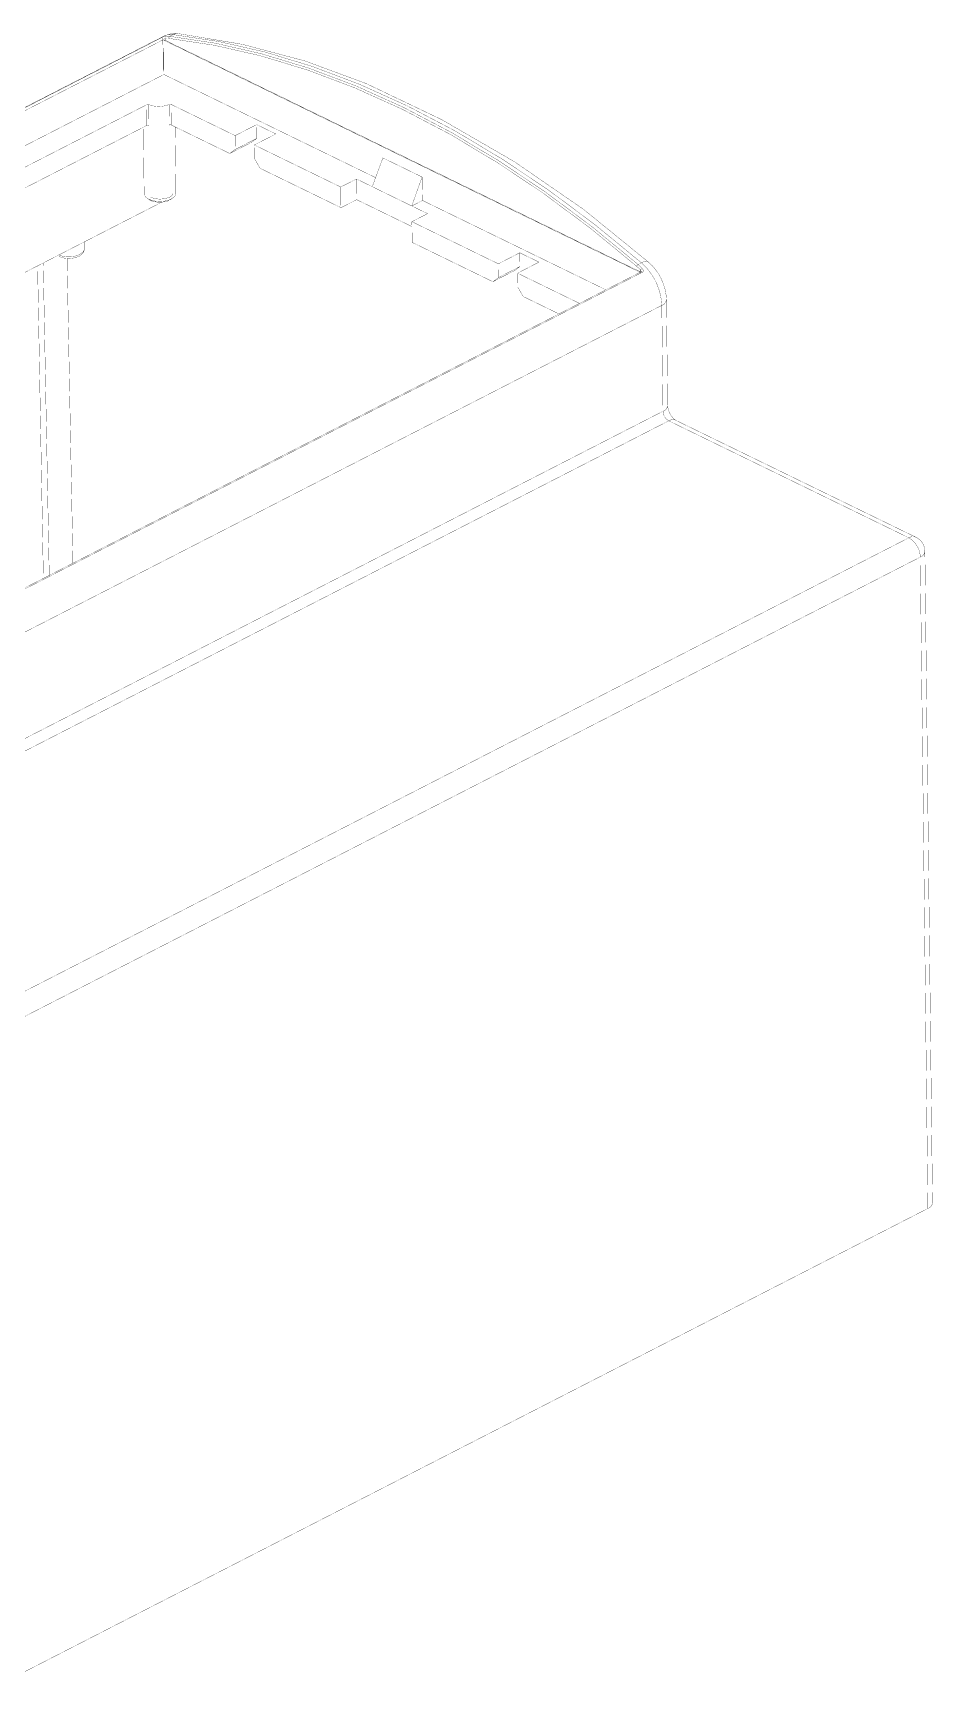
# Model space of a CAD drawing. Header units: inches. Extents: x 0 to 35.2, y -0.7 to 15.9.
# Drawn here: x 19.232 to 21.087, y 1.143 to 4.585 of the extents above; entities that cross this region are included whole.
import ezdxf

# ---------------------------------------------------------------- set-up
doc = ezdxf.new("R2010")
doc.units = ezdxf.units.IN
doc.header["$MEASUREMENT"] = 0
doc.layers.add('Dimensions', color=6, linetype='Continuous')

msp = doc.modelspace()

# ---------------------------------------------------------------- linework, layer by layer
at = {"layer": 'Dimensions', "const_width": 0.0005}
for points in [[(17.5182, 3.5615), (19.5008, 4.5787)], [(19.5133, 4.5784), (19.5203, 4.5819)], [(19.5133, 4.5784), (19.6075, 4.5642)], [(19.5203, 4.5819), (19.6144, 4.5677)], [(17.5362, 3.5699), (19.4957, 4.5752)], [(17.5448, 3.5683), (19.4992, 4.571)], [(19.4992, 4.571), (19.5001, 4.4991)], [(19.5007, 4.5706), (20.4834, 4.0917)], [(19.5007, 4.5706), (19.5015, 4.4996)], [(19.5013, 4.5723), (19.5023, 4.573)], [(19.5023, 4.573), (19.5031, 4.5736)], [(19.5031, 4.5736), (19.5038, 4.5742)], [(19.5038, 4.5742), (19.5039, 4.5702)], [(19.5039, 4.5702), (20.4845, 4.0923)], [(19.5117, 4.5741), (19.6057, 4.5599)], [(19.6057, 4.5599), (19.7012, 4.5381)], [(19.6075, 4.5642), (19.7031, 4.5423)], [(19.6144, 4.5677), (19.71, 4.5459)], [(19.71, 4.5459), (19.8068, 4.5165)], [(19.7012, 4.5381), (19.7978, 4.5088)], [(19.7031, 4.5423), (19.7998, 4.5129)], [(19.7978, 4.5088), (19.8952, 4.472)], [(19.7998, 4.5129), (19.8974, 4.4761)], [(19.8068, 4.5165), (19.9043, 4.4796)], [(18.89, 4.1861), (19.5001, 4.4991)], [(19.5015, 4.4996), (19.9379, 4.2869)], [(19.8974, 4.4761), (19.9953, 4.4319)], [(19.9043, 4.4796), (20.0023, 4.4354)], [(19.8952, 4.472), (19.993, 4.4279)], [(18.966, 4.1809), (19.4657, 4.4372)], [(19.4657, 4.4372), (19.4662, 4.3946)], [(19.4701, 4.4374), (19.4706, 4.3948)], [(19.5121, 4.4378), (19.5126, 4.3952)], [(19.5165, 4.4378), (19.6482, 4.3736)], [(19.5165, 4.4378), (19.517, 4.3952)], [(19.993, 4.4279), (20.091, 4.3766)], [(19.9953, 4.4319), (20.0934, 4.3805)], [(20.0023, 4.4354), (20.1003, 4.3841)], [(18.9755, 4.1429), (19.4662, 4.3946)], [(19.4589, 4.3909), (19.4605, 4.2538)], [(19.517, 4.3952), (19.6371, 4.3367)], [(19.5245, 4.3915), (19.5261, 4.2546)], [(19.6482, 4.3736), (19.6926, 4.3963)], [(19.6482, 4.3736), (19.6486, 4.3452)], [(19.6878, 4.3543), (19.7322, 4.377)], [(19.6926, 4.3963), (19.6931, 4.368)], [(19.6926, 4.3963), (19.7322, 4.377)], [(20.091, 4.3766), (20.1886, 4.3183)], [(20.0934, 4.3805), (20.1912, 4.3222)], [(20.1003, 4.3841), (20.1981, 4.3258)], [(19.6371, 4.3367), (19.6817, 4.3596)], [(19.6371, 4.3367), (19.6486, 4.3452)], [(19.6486, 4.3452), (19.6931, 4.368)], [(19.6817, 4.3596), (19.6931, 4.368)], [(19.6878, 4.3543), (19.866, 4.2675)], [(19.6878, 4.3543), (19.6882, 4.3259)], [(19.6882, 4.3259), (19.7, 4.306)], [(19.7, 4.306), (19.8665, 4.2249)], [(19.931, 4.2682), (19.9529, 4.3276)], [(19.9529, 4.3276), (20.0337, 4.2882)], [(20.1886, 4.3183), (20.2856, 4.2533)], [(20.1912, 4.3222), (20.2883, 4.2571)], [(20.1981, 4.3258), (20.2953, 4.2607)], [(19.866, 4.2675), (19.8984, 4.2841)], [(19.866, 4.2675), (19.8665, 4.2249)], [(19.8984, 4.2841), (19.931, 4.2682)], [(19.8984, 4.2841), (19.8989, 4.2414)], [(19.931, 4.2682), (20.0125, 4.2284)], [(20.0125, 4.2284), (20.0337, 4.2882)], [(20.0337, 4.2882), (20.0346, 4.2398)], [(18.8942, 3.9271), (19.4971, 4.2364)], [(19.4681, 4.2435), (19.4726, 4.2407)], [(19.4726, 4.2407), (19.4728, 4.2406)], [(19.5143, 4.2411), (19.5188, 4.2441)], [(19.5166, 4.2428), (19.5237, 4.2482)], [(19.5237, 4.2482), (19.5261, 4.2546)], [(19.5261, 4.2546), (19.5261, 4.2546)], [(19.8665, 4.2249), (19.8989, 4.2414)], [(19.8989, 4.2414), (20.0129, 4.1859)], [(20.0125, 4.2284), (20.0346, 4.2398)], [(20.0346, 4.2398), (20.4128, 4.0555)], [(20.2856, 4.2533), (20.3817, 4.1818)], [(20.2883, 4.2571), (20.3845, 4.1855)], [(20.2953, 4.2607), (20.3914, 4.189)], [(20.0125, 4.2284), (20.0451, 4.2126)], [(20.0128, 4.196), (20.0451, 4.2126)], [(20.0128, 4.196), (20.191, 4.1091)], [(20.0128, 4.196), (20.0133, 4.1533)], [(20.3817, 4.1818), (20.4764, 4.104)], [(20.3845, 4.1855), (20.4794, 4.1076)], [(20.3914, 4.189), (20.4863, 4.1111)], [(19.3278, 4.1283), (19.3346, 4.1335)], [(19.3346, 4.1335), (19.337, 4.1394)], [(19.3369, 4.1542), (19.337, 4.1394)], [(20.0133, 4.1533), (20.1798, 4.0722)], [(20.191, 4.1091), (20.2353, 4.1319)], [(20.2353, 4.1319), (20.2749, 4.1126)], [(20.2353, 4.1319), (20.2358, 4.1036)], [(19.2408, 4.1049), (19.2527, 3.4603)], [(19.2524, 4.1108), (19.2648, 3.4665)], [(19.3015, 4.1205), (19.3137, 3.4916)], [(20.191, 4.1091), (20.1913, 4.0807)], [(20.1913, 4.0807), (20.2358, 4.1036)], [(20.2244, 4.0951), (20.2358, 4.1036)], [(20.2306, 4.0898), (20.2749, 4.1126)], [(20.4794, 4.1076), (20.4863, 4.1111)], [(20.4844, 4.0963), (20.4845, 4.0923)], [(18.5259, 3.0874), (20.4853, 4.0926)], [(18.5285, 3.0863), (20.488, 4.0916)], [(20.1798, 4.0722), (20.2244, 4.0951)], [(20.1798, 4.0722), (20.1913, 4.0807)], [(20.2306, 4.0898), (20.3584, 4.0275)], [(20.2306, 4.0898), (20.2309, 4.0614)], [(20.2309, 4.0614), (20.2427, 4.0415)], [(20.4845, 4.0923), (20.4846, 4.0923)], [(20.2427, 4.0415), (20.316, 4.0058)], [(20.5377, 4.035), (20.5402, 3.8168)], [(18.5456, 3.0062), (20.5282, 4.0233)], [(20.5282, 4.0233), (20.5307, 3.805)], [(18.5482, 2.7879), (20.5307, 3.805)], [(20.5572, 3.7862), (21.0524, 3.545)], [(18.56, 2.7681), (20.5425, 3.7852)], [(20.5425, 3.7852), (21.0377, 3.5439)], [(19.0551, 2.5268), (21.0377, 3.5439)], [(21.0708, 3.5159), (21.0865, 2.1721)], [(19.0787, 2.487), (21.0613, 3.5041)], [(21.0613, 3.5041), (21.077, 2.1604)], [(19.0944, 1.1433), (21.077, 2.1604)]]:
    msp.add_lwpolyline(points, dxfattribs=at)
for points in [[(19.4995, 4.5769, -0.014367), (19.5016, 4.5776)], [(19.5008, 4.5787, -0.150292), (19.5203, 4.5819)], [(19.501, 4.5784, -0.008968), (19.5068, 4.5809)], [(19.5016, 4.5776, -0.041106), (19.5051, 4.5784)], [(19.5038, 4.5742, -0.189301), (19.5039, 4.5771)], [(19.5039, 4.5771, -0.157103), (19.5051, 4.5784)], [(19.5051, 4.5784, -0.05433), (19.5133, 4.5784)], [(19.5068, 4.5809, -0.073686), (19.5187, 4.584)], [(19.5117, 4.5741, -0.324183), (19.5133, 4.5784)], [(19.5187, 4.584, -0.037207), (19.5311, 4.584)], [(19.5203, 4.5819, -0.149597), (19.5311, 4.584)], [(19.5311, 4.584, -0.07054), (19.9182, 4.4811)], [(19.4957, 4.5752, -0.008457), (19.4975, 4.576)], [(19.4957, 4.5752, -0.243518), (19.4976, 4.5745)], [(19.4975, 4.576, -0.013573), (19.4995, 4.5769)], [(19.4976, 4.5745, -0.070936), (19.4984, 4.5735)], [(19.4984, 4.5735, -0.138329), (19.4992, 4.571)], [(19.5013, 4.5723, -0.028342), (19.4992, 4.571)], [(19.5007, 4.5706, -0.14275), (19.5039, 4.5702)], [(19.5038, 4.5742, -0.05433), (19.5117, 4.5741)], [(19.5001, 4.4991, -0.081248), (19.5015, 4.4996)], [(19.9182, 4.4811, -0.079096), (20.5012, 4.1122)], [(19.4657, 4.4372, -0.197948), (19.4701, 4.4374)], [(19.5121, 4.4378, -0.183961), (19.4701, 4.4374)], [(19.5121, 4.4378, -0.198), (19.5165, 4.4378)], [(19.4662, 4.3946, -0.197948), (19.4706, 4.3948)], [(19.5126, 4.3952, -0.198), (19.517, 4.3952)], [(19.4704, 4.2423, -0.242771), (19.4605, 4.2538)], [(19.5166, 4.2428, -0.210792), (19.4704, 4.2423)], [(19.4866, 4.2365, -0.087796), (19.4711, 4.2406)], [(19.4992, 4.2431, -0.136366), (19.474, 4.2465)], [(19.504, 4.2373, -0.078268), (19.4866, 4.2365)], [(19.5112, 4.2462, -0.073628), (19.4992, 4.2431)], [(19.5119, 4.2394, -0.02058), (19.504, 4.2373)], [(19.5194, 4.2558, -0.38625), (19.5112, 4.2462)], [(19.335, 4.1325, -0.045952), (19.3322, 4.1289)], [(19.3366, 4.1366, -0.100649), (19.335, 4.1325)], [(19.3366, 4.141, -0.059535), (19.3366, 4.1366)], [(19.3278, 4.1283, -0.204469), (19.2845, 4.1273)], [(19.3002, 4.1204, -0.090743), (19.2851, 4.1243)], [(19.3167, 4.1215, -0.083094), (19.3002, 4.1204)], [(19.324, 4.1239, -0.024714), (19.3167, 4.1215)], [(19.3322, 4.1289, -0.146338), (19.324, 4.1239)], [(20.4764, 4.104, -0.186175), (20.4794, 4.1076)], [(20.4764, 4.104, -0.027549), (20.4844, 4.0963)], [(20.4794, 4.1076, -0.027549), (20.4877, 4.0995)], [(20.4844, 4.0963, -0.06535), (20.4855, 4.0977)], [(20.4844, 4.0963, -0.079487), (20.4853, 4.0939)], [(20.4855, 4.0977, -0.055128), (20.487, 4.0991)], [(20.4863, 4.1111, -0.298768), (20.5012, 4.1122)], [(20.4863, 4.1111, -0.203639), (20.5282, 4.0233)], [(20.487, 4.0991, -0.017207), (20.4877, 4.0995)], [(20.4877, 4.0995, -0.122656), (20.4897, 4.0961)], [(20.4897, 4.0961, -0.36502), (20.488, 4.0916)], [(20.5012, 4.1122, -0.122873), (20.531, 4.0689)], [(20.4845, 4.0909, -0.268495), (20.4853, 4.0926)], [(20.4852, 4.0916, -0.169482), (20.4845, 4.0909)], [(20.4854, 4.0927, -0.092835), (20.4852, 4.0916)], [(20.4853, 4.0926, -0.16573), (20.4861, 4.0928)], [(20.4853, 4.0939, -0.05634), (20.4854, 4.0927)], [(20.4861, 4.0928, -0.111525), (20.4871, 4.0924)], [(20.4871, 4.0924, -0.072597), (20.488, 4.0916)], [(20.531, 4.0689, -0.089523), (20.5377, 4.035)], [(20.5377, 4.035, -0.288498), (20.5282, 4.0233)], [(20.5402, 3.8168, -0.288587), (20.5307, 3.805)], [(20.5425, 3.7852, -0.259456), (20.5307, 3.805)], [(20.5487, 3.7943, -0.145813), (20.5402, 3.8168)], [(20.5425, 3.7852, -0.242393), (20.5572, 3.7862)], [(20.5572, 3.7862, -0.110829), (20.5487, 3.7943)], [(21.0377, 3.5439, -0.242393), (21.0524, 3.545)], [(21.0524, 3.545, -0.283672), (21.0708, 3.5159)], [(21.0377, 3.5439, -0.259456), (21.0613, 3.5041)], [(21.0708, 3.5159, -0.288587), (21.0613, 3.5041)], [(21.0865, 2.1721, -0.301607), (21.077, 2.1604)]]:
    msp.add_lwpolyline(points, format="xyb", dxfattribs=at)
at = {"layer": 'Dimensions', "const_width": 0.00025}
for points in [[(19.5007, 4.5787, 1), (19.5009, 4.5787, 1)], [(19.5007, 4.5787, 1), (19.5009, 4.5787, 1)], [(19.5009, 4.5784, 1), (19.5012, 4.5784, 1)], [(19.5015, 4.5776, 1), (19.5017, 4.5776, 1)], [(19.5015, 4.5776, 1), (19.5017, 4.5776, 1)], [(19.5038, 4.5771, 1), (19.5041, 4.5771, 1)], [(19.5038, 4.5771, 1), (19.5041, 4.5771, 1)], [(19.505, 4.5784, 1), (19.5052, 4.5784, 1)], [(19.505, 4.5784, 1), (19.5052, 4.5784, 1)], [(19.505, 4.5784, 1), (19.5052, 4.5784, 1)], [(19.5067, 4.5809, 1), (19.5069, 4.5809, 1)], [(19.5067, 4.5809, 1), (19.5069, 4.5809, 1)], [(19.5132, 4.5784, 1), (19.5135, 4.5784, 1)], [(19.5132, 4.5784, 1), (19.5135, 4.5784, 1)], [(19.5132, 4.5784, 1), (19.5135, 4.5784, 1)], [(19.5132, 4.5784, 1), (19.5135, 4.5784, 1)], [(19.5185, 4.584, 1), (19.5188, 4.584, 1)], [(19.5185, 4.584, 1), (19.5188, 4.584, 1)], [(19.5201, 4.5819, 1), (19.5204, 4.5819, 1)], [(19.5201, 4.5819, 1), (19.5204, 4.5819, 1)], [(19.5201, 4.5819, 1), (19.5204, 4.5819, 1)], [(19.5201, 4.5819, 1), (19.5204, 4.5819, 1)], [(19.531, 4.584, 1), (19.5312, 4.584, 1)], [(19.531, 4.584, 1), (19.5312, 4.584, 1)], [(19.5309, 4.584, 1), (19.5312, 4.584, 1)], [(19.4955, 4.5752, 1), (19.4958, 4.5752, 1)], [(19.4955, 4.5752, 1), (19.4958, 4.5752, 1)], [(19.4955, 4.5752, 1), (19.4958, 4.5752, 1)], [(19.4974, 4.576, 1), (19.4976, 4.576, 1)], [(19.4974, 4.576, 1), (19.4976, 4.576, 1)], [(19.4974, 4.5745, 1), (19.4977, 4.5745, 1)], [(19.4974, 4.5745, 1), (19.4977, 4.5745, 1)], [(19.4983, 4.5735, 1), (19.4985, 4.5735, 1)], [(19.4983, 4.5735, 1), (19.4985, 4.5735, 1)], [(19.4991, 4.571, 1), (19.4994, 4.571, 1)], [(19.4991, 4.571, 1), (19.4994, 4.571, 1)], [(19.4991, 4.571, 1), (19.4994, 4.571, 1)], [(19.4991, 4.571, 1), (19.4994, 4.571, 1)], [(19.4994, 4.5769, 1), (19.4997, 4.5769, 1)], [(19.4994, 4.5769, 1), (19.4997, 4.5769, 1)], [(19.5006, 4.5706, 1), (19.5008, 4.5706, 1)], [(19.5006, 4.5706, 1), (19.5008, 4.5706, 1)], [(19.5006, 4.5706, 1), (19.5008, 4.5706, 1)], [(19.5012, 4.5723, 1), (19.5014, 4.5723, 1)], [(19.5012, 4.5723, 1), (19.5014, 4.5723, 1)], [(19.5021, 4.573, 1), (19.5024, 4.573, 1)], [(19.5021, 4.573, 1), (19.5024, 4.573, 1)], [(19.503, 4.5736, 1), (19.5032, 4.5736, 1)], [(19.503, 4.5736, 1), (19.5032, 4.5736, 1)], [(19.5037, 4.5742, 1), (19.504, 4.5742, 1)], [(19.5037, 4.5742, 1), (19.504, 4.5742, 1)], [(19.5037, 4.5742, 1), (19.504, 4.5742, 1)], [(19.5037, 4.5742, 1), (19.504, 4.5742, 1)], [(19.5038, 4.5702, 1), (19.504, 4.5702, 1)], [(19.5038, 4.5702, 1), (19.504, 4.5702, 1)], [(19.5038, 4.5702, 1), (19.504, 4.5702, 1)], [(19.5116, 4.5741, 1), (19.5119, 4.5741, 1)], [(19.5116, 4.5741, 1), (19.5119, 4.5741, 1)], [(19.5116, 4.5741, 1), (19.5119, 4.5741, 1)], [(19.6056, 4.5599, 1), (19.6059, 4.5599, 1)], [(19.6056, 4.5599, 1), (19.6059, 4.5599, 1)], [(19.6073, 4.5642, 1), (19.6076, 4.5642, 1)], [(19.6073, 4.5642, 1), (19.6076, 4.5642, 1)], [(19.6143, 4.5677, 1), (19.6145, 4.5677, 1)], [(19.6143, 4.5677, 1), (19.6145, 4.5677, 1)], [(19.7099, 4.5459, 1), (19.7101, 4.5459, 1)], [(19.7099, 4.5459, 1), (19.7101, 4.5459, 1)], [(19.7011, 4.5381, 1), (19.7013, 4.5381, 1)], [(19.7011, 4.5381, 1), (19.7013, 4.5381, 1)], [(19.703, 4.5423, 1), (19.7032, 4.5423, 1)], [(19.703, 4.5423, 1), (19.7032, 4.5423, 1)], [(19.7977, 4.5088, 1), (19.798, 4.5088, 1)], [(19.7977, 4.5088, 1), (19.798, 4.5088, 1)], [(19.7997, 4.5129, 1), (19.8, 4.5129, 1)], [(19.7997, 4.5129, 1), (19.8, 4.5129, 1)], [(19.8066, 4.5165, 1), (19.8069, 4.5165, 1)], [(19.8066, 4.5165, 1), (19.8069, 4.5165, 1)], [(19.4999, 4.4991, 1), (19.5002, 4.4991, 1)], [(19.4999, 4.4991, 1), (19.5002, 4.4991, 1)], [(19.4999, 4.4991, 1), (19.5002, 4.4991, 1)], [(19.5014, 4.4996, 1), (19.5017, 4.4996, 1)], [(19.5014, 4.4996, 1), (19.5017, 4.4996, 1)], [(19.5014, 4.4996, 1), (19.5017, 4.4996, 1)], [(19.8972, 4.4761, 1), (19.8975, 4.4761, 1)], [(19.8972, 4.4761, 1), (19.8975, 4.4761, 1)], [(19.9042, 4.4796, 1), (19.9044, 4.4796, 1)], [(19.9042, 4.4796, 1), (19.9044, 4.4796, 1)], [(19.9181, 4.4811, 1), (19.9183, 4.4811, 1)], [(19.9181, 4.4811, 1), (19.9183, 4.4811, 1)], [(19.8951, 4.472, 1), (19.8953, 4.472, 1)], [(19.8951, 4.472, 1), (19.8953, 4.472, 1)], [(19.4656, 4.4372, 1), (19.4658, 4.4372, 1)], [(19.4656, 4.4372, 1), (19.4658, 4.4372, 1)], [(19.4656, 4.4372, 1), (19.4658, 4.4372, 1)], [(19.47, 4.4374, 1), (19.4703, 4.4374, 1)], [(19.47, 4.4374, 1), (19.4703, 4.4374, 1)], [(19.47, 4.4374, 1), (19.4703, 4.4374, 1)], [(19.512, 4.4378, 1), (19.5122, 4.4378, 1)], [(19.512, 4.4378, 1), (19.5122, 4.4378, 1)], [(19.512, 4.4378, 1), (19.5122, 4.4378, 1)], [(19.5164, 4.4378, 1), (19.5167, 4.4378, 1)], [(19.5164, 4.4378, 1), (19.5167, 4.4378, 1)], [(19.5164, 4.4378, 1), (19.5167, 4.4378, 1)], [(19.9929, 4.4279, 1), (19.9932, 4.4279, 1)], [(19.9929, 4.4279, 1), (19.9932, 4.4279, 1)], [(19.9952, 4.4319, 1), (19.9955, 4.4319, 1)], [(19.9952, 4.4319, 1), (19.9955, 4.4319, 1)], [(20.0021, 4.4354, 1), (20.0024, 4.4354, 1)], [(20.0021, 4.4354, 1), (20.0024, 4.4354, 1)], [(19.4588, 4.3909, 1), (19.459, 4.3909, 1)], [(19.4661, 4.3946, 1), (19.4663, 4.3946, 1)], [(19.4661, 4.3946, 1), (19.4663, 4.3946, 1)], [(19.4661, 4.3946, 1), (19.4663, 4.3946, 1)], [(19.4705, 4.3948, 1), (19.4708, 4.3948, 1)], [(19.4705, 4.3948, 1), (19.4708, 4.3948, 1)], [(19.5125, 4.3952, 1), (19.5127, 4.3952, 1)], [(19.5125, 4.3952, 1), (19.5127, 4.3952, 1)], [(19.5169, 4.3952, 1), (19.5172, 4.3952, 1)], [(19.5169, 4.3952, 1), (19.5172, 4.3952, 1)], [(19.5169, 4.3952, 1), (19.5172, 4.3952, 1)], [(19.5244, 4.3915, 1), (19.5246, 4.3915, 1)], [(19.6481, 4.3736, 1), (19.6484, 4.3736, 1)], [(19.6481, 4.3736, 1), (19.6484, 4.3736, 1)], [(19.6481, 4.3736, 1), (19.6484, 4.3736, 1)], [(19.6924, 4.3963, 1), (19.6927, 4.3963, 1)], [(19.6924, 4.3963, 1), (19.6927, 4.3963, 1)], [(19.6924, 4.3963, 1), (19.6927, 4.3963, 1)], [(19.732, 4.377, 1), (19.7323, 4.377, 1)], [(19.732, 4.377, 1), (19.7323, 4.377, 1)], [(20.0908, 4.3766, 1), (20.0911, 4.3766, 1)], [(20.0908, 4.3766, 1), (20.0911, 4.3766, 1)], [(20.0933, 4.3805, 1), (20.0935, 4.3805, 1)], [(20.0933, 4.3805, 1), (20.0935, 4.3805, 1)], [(20.1002, 4.3841, 1), (20.1004, 4.3841, 1)], [(20.1002, 4.3841, 1), (20.1004, 4.3841, 1)], [(19.637, 4.3367, 1), (19.6372, 4.3367, 1)], [(19.637, 4.3367, 1), (19.6372, 4.3367, 1)], [(19.637, 4.3367, 1), (19.6372, 4.3367, 1)], [(19.6485, 4.3452, 1), (19.6487, 4.3452, 1)], [(19.6485, 4.3452, 1), (19.6487, 4.3452, 1)], [(19.6485, 4.3452, 1), (19.6487, 4.3452, 1)], [(19.6816, 4.3596, 1), (19.6818, 4.3596, 1)], [(19.6816, 4.3596, 1), (19.6818, 4.3596, 1)], [(19.6877, 4.3543, 1), (19.688, 4.3543, 1)], [(19.6877, 4.3543, 1), (19.688, 4.3543, 1)], [(19.6877, 4.3543, 1), (19.688, 4.3543, 1)], [(19.693, 4.368, 1), (19.6932, 4.368, 1)], [(19.693, 4.368, 1), (19.6932, 4.368, 1)], [(19.693, 4.368, 1), (19.6932, 4.368, 1)], [(19.6881, 4.3259, 1), (19.6883, 4.3259, 1)], [(19.6881, 4.3259, 1), (19.6883, 4.3259, 1)], [(19.6999, 4.306, 1), (19.7001, 4.306, 1)], [(19.6999, 4.306, 1), (19.7001, 4.306, 1)], [(19.9527, 4.3276, 1), (19.953, 4.3276, 1)], [(19.9527, 4.3276, 1), (19.953, 4.3276, 1)], [(20.1885, 4.3183, 1), (20.1887, 4.3183, 1)], [(20.1885, 4.3183, 1), (20.1887, 4.3183, 1)], [(20.191, 4.3222, 1), (20.1913, 4.3222, 1)], [(20.191, 4.3222, 1), (20.1913, 4.3222, 1)], [(20.198, 4.3258, 1), (20.1982, 4.3258, 1)], [(20.198, 4.3258, 1), (20.1982, 4.3258, 1)], [(19.8659, 4.2675, 1), (19.8662, 4.2675, 1)], [(19.8659, 4.2675, 1), (19.8662, 4.2675, 1)], [(19.8659, 4.2675, 1), (19.8662, 4.2675, 1)], [(19.8982, 4.2841, 1), (19.8985, 4.2841, 1)], [(19.8982, 4.2841, 1), (19.8985, 4.2841, 1)], [(19.8982, 4.2841, 1), (19.8985, 4.2841, 1)], [(19.9309, 4.2682, 1), (19.9311, 4.2682, 1)], [(19.9309, 4.2682, 1), (19.9311, 4.2682, 1)], [(19.9309, 4.2682, 1), (19.9311, 4.2682, 1)], [(19.9378, 4.2869, 1), (19.938, 4.2869, 1)], [(20.0336, 4.2882, 1), (20.0338, 4.2882, 1)], [(20.0336, 4.2882, 1), (20.0338, 4.2882, 1)], [(20.0336, 4.2882, 1), (20.0338, 4.2882, 1)], [(19.4604, 4.2538, 1), (19.4606, 4.2538, 1)], [(19.4604, 4.2538, 1), (19.4606, 4.2538, 1)], [(19.468, 4.2435, 1), (19.4682, 4.2435, 1)], [(19.4702, 4.2423, 1), (19.4705, 4.2423, 1)], [(19.4702, 4.2423, 1), (19.4705, 4.2423, 1)], [(19.471, 4.2406, 1), (19.4712, 4.2406, 1)], [(19.4724, 4.2407, 1), (19.4727, 4.2407, 1)], [(19.4724, 4.2407, 1), (19.4727, 4.2407, 1)], [(19.4727, 4.2406, 1), (19.473, 4.2406, 1)], [(19.4738, 4.2465, 1), (19.4741, 4.2465, 1)], [(19.4865, 4.2365, 1), (19.4867, 4.2365, 1)], [(19.4865, 4.2365, 1), (19.4867, 4.2365, 1)], [(19.497, 4.2364, 1), (19.4972, 4.2364, 1)], [(19.499, 4.2431, 1), (19.4993, 4.2431, 1)], [(19.499, 4.2431, 1), (19.4993, 4.2431, 1)], [(19.5039, 4.2373, 1), (19.5042, 4.2373, 1)], [(19.5039, 4.2373, 1), (19.5042, 4.2373, 1)], [(19.5111, 4.2462, 1), (19.5114, 4.2462, 1)], [(19.5111, 4.2462, 1), (19.5114, 4.2462, 1)], [(19.5118, 4.2394, 1), (19.5121, 4.2394, 1)], [(19.5142, 4.2411, 1), (19.5144, 4.2411, 1)], [(19.5165, 4.2428, 1), (19.5167, 4.2428, 1)], [(19.5165, 4.2428, 1), (19.5167, 4.2428, 1)], [(19.5187, 4.2441, 1), (19.5189, 4.2441, 1)], [(19.5192, 4.2558, 1), (19.5195, 4.2558, 1)], [(19.5236, 4.2482, 1), (19.5238, 4.2482, 1)], [(19.5236, 4.2482, 1), (19.5238, 4.2482, 1)], [(19.526, 4.2546, 1), (19.5262, 4.2546, 1)], [(19.526, 4.2546, 1), (19.5262, 4.2546, 1)], [(19.526, 4.2546, 1), (19.5262, 4.2546, 1)], [(19.526, 4.2546, 1), (19.5262, 4.2546, 1)], [(19.8987, 4.2414, 1), (19.899, 4.2414, 1)], [(19.8987, 4.2414, 1), (19.899, 4.2414, 1)], [(19.8987, 4.2414, 1), (19.899, 4.2414, 1)], [(20.0345, 4.2398, 1), (20.0347, 4.2398, 1)], [(20.0345, 4.2398, 1), (20.0347, 4.2398, 1)], [(20.0345, 4.2398, 1), (20.0347, 4.2398, 1)], [(20.2855, 4.2533, 1), (20.2858, 4.2533, 1)], [(20.2855, 4.2533, 1), (20.2858, 4.2533, 1)], [(20.2882, 4.2571, 1), (20.2884, 4.2571, 1)], [(20.2882, 4.2571, 1), (20.2884, 4.2571, 1)], [(20.2951, 4.2607, 1), (20.2954, 4.2607, 1)], [(20.2951, 4.2607, 1), (20.2954, 4.2607, 1)], [(19.8664, 4.2249, 1), (19.8667, 4.2249, 1)], [(19.8664, 4.2249, 1), (19.8667, 4.2249, 1)], [(19.8664, 4.2249, 1), (19.8667, 4.2249, 1)], [(20.0124, 4.2284, 1), (20.0126, 4.2284, 1)], [(20.0124, 4.2284, 1), (20.0126, 4.2284, 1)], [(20.0124, 4.2284, 1), (20.0126, 4.2284, 1)], [(20.0124, 4.2284, 1), (20.0126, 4.2284, 1)], [(20.045, 4.2126, 1), (20.0452, 4.2126, 1)], [(20.045, 4.2126, 1), (20.0452, 4.2126, 1)], [(20.0126, 4.196, 1), (20.0129, 4.196, 1)], [(20.0126, 4.196, 1), (20.0129, 4.196, 1)], [(20.0126, 4.196, 1), (20.0129, 4.196, 1)], [(20.0128, 4.1859, 1), (20.013, 4.1859, 1)], [(20.3816, 4.1818, 1), (20.3818, 4.1818, 1)], [(20.3816, 4.1818, 1), (20.3818, 4.1818, 1)], [(20.3844, 4.1855, 1), (20.3846, 4.1855, 1)], [(20.3844, 4.1855, 1), (20.3846, 4.1855, 1)], [(20.3913, 4.189, 1), (20.3916, 4.189, 1)], [(20.3913, 4.189, 1), (20.3916, 4.189, 1)], [(19.3345, 4.1335, 1), (19.3348, 4.1335, 1)], [(19.3345, 4.1335, 1), (19.3348, 4.1335, 1)], [(19.3349, 4.1325, 1), (19.3352, 4.1325, 1)], [(19.3349, 4.1325, 1), (19.3352, 4.1325, 1)], [(19.3365, 4.141, 1), (19.3367, 4.141, 1)], [(19.3365, 4.1366, 1), (19.3368, 4.1366, 1)], [(19.3365, 4.1366, 1), (19.3368, 4.1366, 1)], [(19.3368, 4.1542, 1), (19.3371, 4.1542, 1)], [(19.3368, 4.1394, 1), (19.3371, 4.1394, 1)], [(19.3368, 4.1394, 1), (19.3371, 4.1394, 1)], [(20.0131, 4.1533, 1), (20.0134, 4.1533, 1)], [(20.0131, 4.1533, 1), (20.0134, 4.1533, 1)], [(20.2352, 4.1319, 1), (20.2354, 4.1319, 1)], [(20.2352, 4.1319, 1), (20.2354, 4.1319, 1)], [(20.2352, 4.1319, 1), (20.2354, 4.1319, 1)], [(19.2407, 4.1049, 1), (19.2409, 4.1049, 1)], [(19.2523, 4.1108, 1), (19.2525, 4.1108, 1)], [(19.2843, 4.1273, 1), (19.2846, 4.1273, 1)], [(19.285, 4.1243, 1), (19.2852, 4.1243, 1)], [(19.3, 4.1204, 1), (19.3003, 4.1204, 1)], [(19.3, 4.1204, 1), (19.3003, 4.1204, 1)], [(19.3014, 4.1205, 1), (19.3017, 4.1205, 1)], [(19.3166, 4.1215, 1), (19.3168, 4.1215, 1)], [(19.3166, 4.1215, 1), (19.3168, 4.1215, 1)], [(19.3239, 4.1239, 1), (19.3242, 4.1239, 1)], [(19.3239, 4.1239, 1), (19.3242, 4.1239, 1)], [(19.3277, 4.1283, 1), (19.328, 4.1283, 1)], [(19.3277, 4.1283, 1), (19.328, 4.1283, 1)], [(19.3321, 4.1289, 1), (19.3324, 4.1289, 1)], [(19.3321, 4.1289, 1), (19.3324, 4.1289, 1)], [(20.1908, 4.1091, 1), (20.1911, 4.1091, 1)], [(20.1908, 4.1091, 1), (20.1911, 4.1091, 1)], [(20.1908, 4.1091, 1), (20.1911, 4.1091, 1)], [(20.2357, 4.1036, 1), (20.2359, 4.1036, 1)], [(20.2357, 4.1036, 1), (20.2359, 4.1036, 1)], [(20.2357, 4.1036, 1), (20.2359, 4.1036, 1)], [(20.2747, 4.1126, 1), (20.275, 4.1126, 1)], [(20.2747, 4.1126, 1), (20.275, 4.1126, 1)], [(20.4763, 4.104, 1), (20.4766, 4.104, 1)], [(20.4763, 4.104, 1), (20.4766, 4.104, 1)], [(20.4763, 4.104, 1), (20.4766, 4.104, 1)], [(20.4793, 4.1076, 1), (20.4795, 4.1076, 1)], [(20.4793, 4.1076, 1), (20.4795, 4.1076, 1)], [(20.4793, 4.1076, 1), (20.4795, 4.1076, 1)], [(20.4793, 4.1076, 1), (20.4795, 4.1076, 1)], [(20.4843, 4.0963, 1), (20.4846, 4.0963, 1)], [(20.4843, 4.0963, 1), (20.4846, 4.0963, 1)], [(20.4843, 4.0963, 1), (20.4846, 4.0963, 1)], [(20.4843, 4.0963, 1), (20.4846, 4.0963, 1)], [(20.4853, 4.0977, 1), (20.4856, 4.0977, 1)], [(20.4853, 4.0977, 1), (20.4856, 4.0977, 1)], [(20.4862, 4.1111, 1), (20.4865, 4.1111, 1)], [(20.4862, 4.1111, 1), (20.4865, 4.1111, 1)], [(20.4862, 4.1111, 1), (20.4865, 4.1111, 1)], [(20.4862, 4.1111, 1), (20.4865, 4.1111, 1)], [(20.4868, 4.0991, 1), (20.4871, 4.0991, 1)], [(20.4868, 4.0991, 1), (20.4871, 4.0991, 1)], [(20.4876, 4.0995, 1), (20.4879, 4.0995, 1)], [(20.4876, 4.0995, 1), (20.4879, 4.0995, 1)], [(20.4876, 4.0995, 1), (20.4879, 4.0995, 1)], [(20.4896, 4.0961, 1), (20.4898, 4.0961, 1)], [(20.4896, 4.0961, 1), (20.4898, 4.0961, 1)], [(20.501, 4.1122, 1), (20.5013, 4.1122, 1)], [(20.501, 4.1122, 1), (20.5013, 4.1122, 1)], [(20.501, 4.1122, 1), (20.5013, 4.1122, 1)], [(20.1797, 4.0722, 1), (20.1799, 4.0722, 1)], [(20.1797, 4.0722, 1), (20.1799, 4.0722, 1)], [(20.1797, 4.0722, 1), (20.1799, 4.0722, 1)], [(20.1912, 4.0807, 1), (20.1914, 4.0807, 1)], [(20.1912, 4.0807, 1), (20.1914, 4.0807, 1)], [(20.1912, 4.0807, 1), (20.1914, 4.0807, 1)], [(20.2243, 4.0951, 1), (20.2246, 4.0951, 1)], [(20.2243, 4.0951, 1), (20.2246, 4.0951, 1)], [(20.2304, 4.0898, 1), (20.2307, 4.0898, 1)], [(20.2304, 4.0898, 1), (20.2307, 4.0898, 1)], [(20.2304, 4.0898, 1), (20.2307, 4.0898, 1)], [(20.2308, 4.0614, 1), (20.231, 4.0614, 1)], [(20.2308, 4.0614, 1), (20.231, 4.0614, 1)], [(20.4833, 4.0917, 1), (20.4836, 4.0917, 1)], [(20.4844, 4.0923, 1), (20.4846, 4.0923, 1)], [(20.4844, 4.0923, 1), (20.4846, 4.0923, 1)], [(20.4844, 4.0923, 1), (20.4846, 4.0923, 1)], [(20.4844, 4.0909, 1), (20.4846, 4.0909, 1)], [(20.4844, 4.0909, 1), (20.4846, 4.0909, 1)], [(20.4845, 4.0923, 1), (20.4847, 4.0923, 1)], [(20.4851, 4.0916, 1), (20.4853, 4.0916, 1)], [(20.4851, 4.0916, 1), (20.4853, 4.0916, 1)], [(20.4851, 4.0926, 1), (20.4854, 4.0926, 1)], [(20.4851, 4.0926, 1), (20.4854, 4.0926, 1)], [(20.4852, 4.0939, 1), (20.4855, 4.0939, 1)], [(20.4852, 4.0939, 1), (20.4855, 4.0939, 1)], [(20.4852, 4.0926, 1), (20.4854, 4.0926, 1)], [(20.4853, 4.0927, 1), (20.4855, 4.0927, 1)], [(20.4853, 4.0927, 1), (20.4855, 4.0927, 1)], [(20.486, 4.0928, 1), (20.4862, 4.0928, 1)], [(20.486, 4.0928, 1), (20.4862, 4.0928, 1)], [(20.487, 4.0924, 1), (20.4872, 4.0924, 1)], [(20.487, 4.0924, 1), (20.4872, 4.0924, 1)], [(20.4879, 4.0916, 1), (20.4881, 4.0916, 1)], [(20.4879, 4.0916, 1), (20.4881, 4.0916, 1)], [(20.4879, 4.0916, 1), (20.4881, 4.0916, 1)], [(20.5308, 4.0689, 1), (20.5311, 4.0689, 1)], [(20.5308, 4.0689, 1), (20.5311, 4.0689, 1)], [(20.2426, 4.0415, 1), (20.2428, 4.0415, 1)], [(20.2426, 4.0415, 1), (20.2428, 4.0415, 1)], [(20.3583, 4.0275, 1), (20.3585, 4.0275, 1)], [(20.4127, 4.0555, 1), (20.413, 4.0555, 1)], [(20.5376, 4.035, 1), (20.5378, 4.035, 1)], [(20.5376, 4.035, 1), (20.5378, 4.035, 1)], [(20.5376, 4.035, 1), (20.5378, 4.035, 1)], [(20.3159, 4.0058, 1), (20.3162, 4.0058, 1)], [(20.528, 4.0233, 1), (20.5283, 4.0233, 1)], [(20.528, 4.0233, 1), (20.5283, 4.0233, 1)], [(20.528, 4.0233, 1), (20.5283, 4.0233, 1)], [(20.528, 4.0233, 1), (20.5283, 4.0233, 1)], [(20.5306, 3.805, 1), (20.5308, 3.805, 1)], [(20.5306, 3.805, 1), (20.5308, 3.805, 1)], [(20.5306, 3.805, 1), (20.5308, 3.805, 1)], [(20.5306, 3.805, 1), (20.5308, 3.805, 1)], [(20.5401, 3.8168, 1), (20.5404, 3.8168, 1)], [(20.5401, 3.8168, 1), (20.5404, 3.8168, 1)], [(20.5401, 3.8168, 1), (20.5404, 3.8168, 1)], [(20.5486, 3.7943, 1), (20.5488, 3.7943, 1)], [(20.5486, 3.7943, 1), (20.5488, 3.7943, 1)], [(20.5571, 3.7862, 1), (20.5574, 3.7862, 1)], [(20.5571, 3.7862, 1), (20.5574, 3.7862, 1)], [(20.5571, 3.7862, 1), (20.5574, 3.7862, 1)], [(20.5424, 3.7852, 1), (20.5427, 3.7852, 1)], [(20.5424, 3.7852, 1), (20.5427, 3.7852, 1)], [(20.5424, 3.7852, 1), (20.5427, 3.7852, 1)], [(20.5424, 3.7852, 1), (20.5427, 3.7852, 1)], [(21.0522, 3.545, 1), (21.0525, 3.545, 1)], [(21.0522, 3.545, 1), (21.0525, 3.545, 1)], [(21.0522, 3.545, 1), (21.0525, 3.545, 1)], [(21.0375, 3.5439, 1), (21.0378, 3.5439, 1)], [(21.0375, 3.5439, 1), (21.0378, 3.5439, 1)], [(21.0375, 3.5439, 1), (21.0378, 3.5439, 1)], [(21.0375, 3.5439, 1), (21.0378, 3.5439, 1)], [(21.0707, 3.5159, 1), (21.0709, 3.5159, 1)], [(21.0707, 3.5159, 1), (21.0709, 3.5159, 1)], [(21.0707, 3.5159, 1), (21.0709, 3.5159, 1)], [(19.3136, 3.4916, 1), (19.3138, 3.4916, 1)], [(21.0612, 3.5041, 1), (21.0614, 3.5041, 1)], [(21.0612, 3.5041, 1), (21.0614, 3.5041, 1)], [(21.0612, 3.5041, 1), (21.0614, 3.5041, 1)], [(21.0612, 3.5041, 1), (21.0614, 3.5041, 1)], [(19.2525, 3.4603, 1), (19.2528, 3.4603, 1)], [(19.2647, 3.4665, 1), (19.265, 3.4665, 1)], [(21.0864, 2.1721, 1), (21.0866, 2.1721, 1)], [(21.0864, 2.1721, 1), (21.0866, 2.1721, 1)], [(21.0769, 2.1604, 1), (21.0771, 2.1604, 1)], [(21.0769, 2.1604, 1), (21.0771, 2.1604, 1)], [(21.0769, 2.1604, 1), (21.0771, 2.1604, 1)]]:
    msp.add_lwpolyline(points, format="xyb", close=True, dxfattribs=at)

doc.saveas('drawing.dxf')
